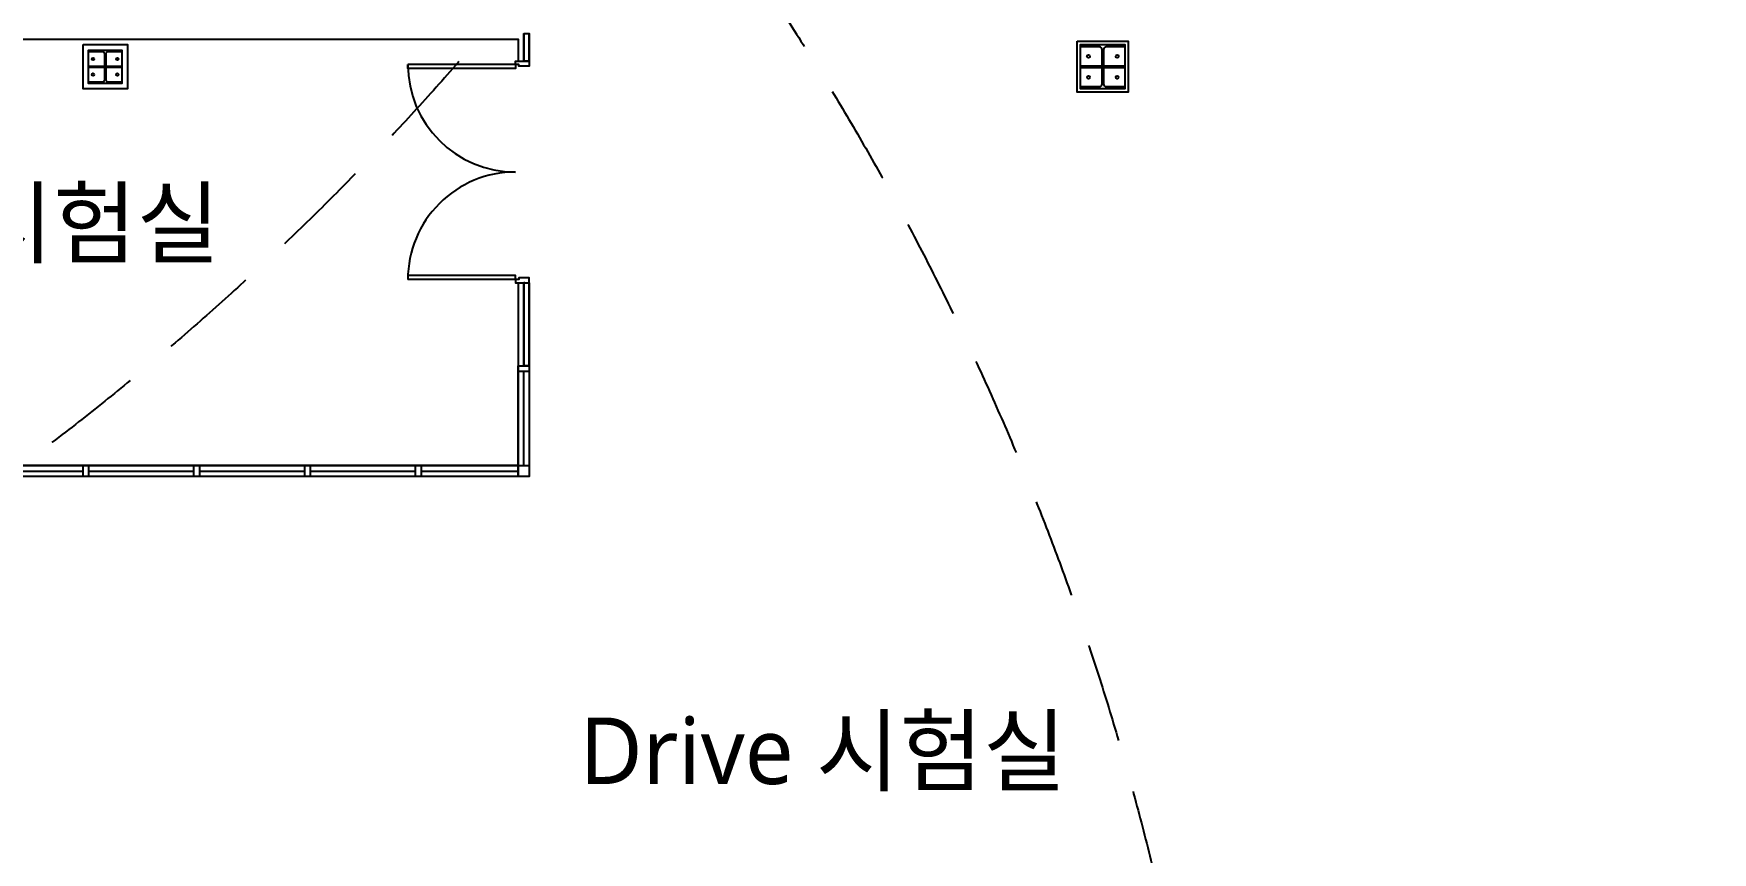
# Model space of a CAD drawing. Header units: millimetres. Extents: x 0 to 168200, y 0 to 118800.
# Drawn here: x 92853 to 108000, y 48807 to 56200 of the extents above; entities that cross this region are included whole.
import ezdxf
from ezdxf.enums import TextEntityAlignment as Align

# ---------------------------------------------------------------- set-up
doc = ezdxf.new("R2010")
doc.units = ezdxf.units.MM
doc.header["$LTSCALE"] = 200
doc.linetypes.add('CEN-GAUN', pattern=[32.2, 30, -1, 0.2, -1])
doc.linetypes.add('HID', pattern=[2.3, 1.5, -0.8])
doc.layers.add('BACK', color=8, linetype='Continuous')
doc.layers.add('CEN', color=1, linetype='CEN-GAUN')
doc.styles.add('스타일1', font='')
doc.styles.get('스타일1').set_extended_font_data('Malgun Gothic')

# ---------------------------------------------------------------- blocks, each defined once
blk = doc.blocks.new('D-2.0X2.1')
at = {"layer": 'BACK'}
for p, q in [((125, -30), (1095, -30)), ((125, -1970), (1095, -1970))]:
    blk.add_line(p, q, dxfattribs=at)
for points in [[(0, 0), (0, -45), (0, -45), (0, -45), (95, -45), (95, -30), (125, -30), (125, 0), (0, 0)], [(125, -30), (125, -65), (1095, -65), (1095, -30)], [(0, -2000), (0, -1955), (0, -1955), (0, -1955), (95, -1955), (95, -1970), (125, -1970), (125, -2000), (0, -2000)], [(125, -1970), (125, -1935), (1095, -1935), (1095, -1970)]]:
    blk.add_lwpolyline(points, dxfattribs=at)
for centre, start, end in [((125, -30), 270, 0), ((125, -1970), 0, 90)]:
    blk.add_arc(centre, 970, start, end, dxfattribs=at)
blk = doc.blocks.new('x-stu-1Fcol')
at = {"layer": 'BACK'}
for points in [[(51800, -29800), (52200, -29800), (52200, -30200), (51800, -30200)], [(60770, -29770), (61230, -29770), (61230, -30230), (60770, -30230)], [(60800, -29800), (61200, -29800), (61200, -30200), (60800, -30200)], [(51850, -29850), (52150, -29850), (52150, -30150), (51850, -30150)], [(51850, -29994), (51995, -29994), (51995, -30006), (51850, -30006)], [(52005, -29994), (52150, -29994), (52150, -30006), (52005, -30006)], [(60800, -29990), (60994, -29990), (60994, -30009), (60800, -30009)], [(61007, -29990), (61200, -29990), (61200, -30009), (61007, -30009)]]:
    blk.add_lwpolyline(points, close=True, dxfattribs=at)
for points in [[(60800, -30200), (60800, -30179), (60972, -30179, 0.414214), (60994, -30157), (60994, -29843, 0.414214), (60972, -29821), (60800, -29821), (60800, -29800), (61200, -29800), (61200, -29821), (61029, -29821, 0.414214), (61007, -29843), (61007, -30157, 0.414214), (61029, -30179), (61200, -30179), (61200, -30200)], [(51850, -30150), (51850, -30135), (51977, -30135, 0.414214), (51995, -30117), (51995, -29883, 0.414214), (51977, -29865), (51850, -29865), (51850, -29850), (52150, -29850), (52150, -29865), (52023, -29865, 0.414214), (52005, -29883), (52005, -30117, 0.414214), (52023, -30135), (52150, -30135), (52150, -30150)]]:
    blk.add_lwpolyline(points, format="xyb", close=True, dxfattribs=at)
for centre, radius in [((51890, -29929), 11), ((52110, -29929), 11), ((60870, -29906), 13.5), ((61130, -29906), 13.5), ((51890, -30070), 11), ((52110, -30070), 11), ((60870, -30094), 13.5), ((61130, -30094), 13.5)]:
    blk.add_circle(centre, radius, dxfattribs=at)
blk = doc.blocks.new('견시창7000')
at = {"layer": 'BACK'}
for p, q in [((6950, 0), (6950, 850)), ((50, -50), (975, -50)), ((1025, -50), (1975, -50)), ((2025, -50), (2975, -50)), ((3025, -50), (3975, -50)), ((4025, -50), (4975, -50)), ((5025, -50), (5975, -50)), ((6025, -50), (6900, -50))]:
    blk.add_line(p, q, dxfattribs=at)
for points in [[(6900, 900), (7000, 900), (7000, 850), (6900, 850)], [(6900, 900), (7000, 900), (7000, -100), (6900, -100)], [(0, 0), (6900, 0), (6900, -100), (0, -100)], [(50, 0), (50, -100), (0, -100), (0, 0)], [(1025, 0), (1025, -100), (975, -100), (975, 0)], [(2025, 0), (2025, -100), (1975, -100), (1975, 0)], [(3025, 0), (3025, -100), (2975, -100), (2975, 0)], [(4025, 0), (4025, -100), (3975, -100), (3975, 0)], [(5025, 0), (5025, -100), (4975, -100), (4975, 0)], [(6025, 0), (6025, -100), (5975, -100), (5975, 0)], [(6900, 0), (7000, 0), (7000, -100), (6900, -100)]]:
    blk.add_lwpolyline(points, close=True, dxfattribs=at)

msp = doc.modelspace()

# ---------------------------------------------------------------- linework, layer by layer
at = {"layer": 'BACK'}
for points in [[(97275.1, 56200), (97325.1, 56200), (97325.1, 55950), (97275.1, 55950), (97275.1, 56200)], [(85375, 55950), (85375, 56150), (97225.1, 56150), (97225.1, 55950)], [(97225.1, 53950), (97225.1, 52300), (85375, 52300), (85375, 53950)], [(97275.1, 53950), (97325.1, 53950), (97325.1, 53200), (97275.1, 53200), (97275.1, 53950)]]:
    msp.add_lwpolyline(points, dxfattribs=at)
at = {"layer": 'BACK', "ltscale": 253}
for points in [[(97285.1, 56200), (97285.1, 56198.4), (97276.7, 56198.4), (97276.7, 55951.6), (97323.5, 55951.6), (97323.5, 56198.4), (97315.1, 56198.4), (97315.1, 56200)], [(97285.1, 53950), (97285.1, 53948.4), (97276.7, 53948.4), (97276.7, 53201.6), (97323.5, 53201.6), (97323.5, 53948.4), (97315.1, 53948.4), (97315.1, 53950)]]:
    msp.add_lwpolyline(points, dxfattribs=at)
at = {"layer": 'CEN', "linetype": 'HID', "ltscale": 3}
for centre in [(77854.6, 72385), (101107.5, 71765), (99402.9, 61340), (78654.2, 42752.8)]:
    msp.add_circle(centre, 25000, dxfattribs=at)

# ---------------------------------------------------------------- block references
at = {"layer": 'BACK'}
for name, p in [('x-stu-1Fcol', (41500, 85900)), ('견시창7000', (90325, 52300))]:
    msp.add_blockref(name, p, dxfattribs=at)
at = {"layer": 'BACK', "rotation": 180}
msp.add_blockref('D-2.0X2.1', (97325.1, 53950), dxfattribs=at)

# ---------------------------------------------------------------- texts
at = {"layer": 'BACK', "style": '스타일1'}
for s, p in [('Drive 기능시험실', (91586.2, 54490, -94000)), ('Drive 시험실', (99975.4, 49724.3))]:
    msp.add_text(s, height=600, dxfattribs=at).set_placement(p, align=Align.MIDDLE_CENTER)

doc.saveas('drawing.dxf')
